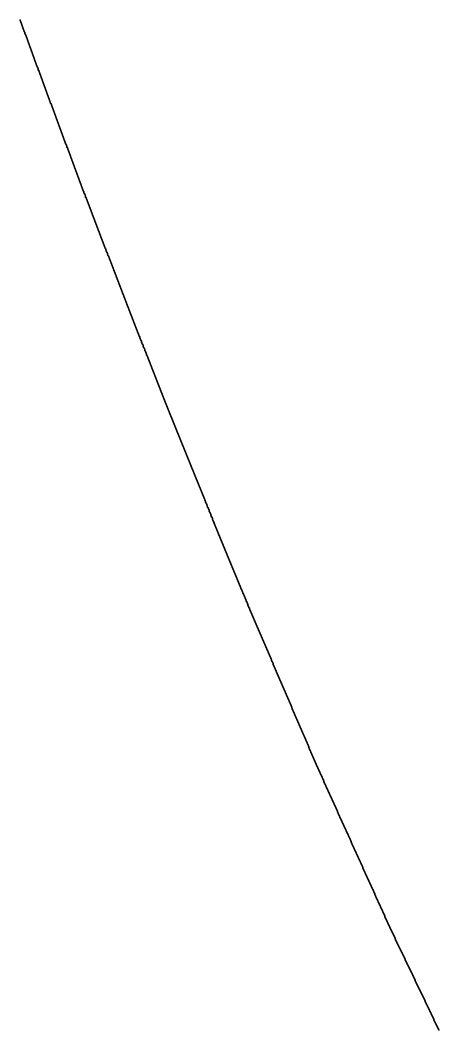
# Model space of a CAD drawing. Header units: metres. Extents: x 0 to 360, y 46 to 216.
# Drawn here: x 67.12 to 74.9, y 65.46 to 84.23 of the extents above; entities that cross this region are included whole.
import ezdxf

# ---------------------------------------------------------------- set-up
doc = ezdxf.new("R2010")
doc.units = ezdxf.units.M

msp = doc.modelspace()

# ---------------------------------------------------------------- linework, layer by layer
for p in [(67.122, 84.227), (67.128, 84.21), (67.135, 84.192), (67.141, 84.175), (67.147, 84.157), (67.154, 84.14), (67.16, 84.122), (67.166, 84.105), (67.173, 84.087), (67.179, 84.07), (67.186, 84.053), (67.192, 84.035), (67.198, 84.018), (67.205, 84), (67.211, 83.983), (67.217, 83.966), (67.224, 83.948), (67.23, 83.931), (67.237, 83.913), (67.243, 83.896), (67.249, 83.879), (67.256, 83.861), (67.262, 83.844), (67.268, 83.826), (67.275, 83.809), (67.281, 83.792), (67.288, 83.774), (67.294, 83.757), (67.3, 83.74), (67.307, 83.722), (67.313, 83.705), (67.319, 83.688), (67.326, 83.67), (67.332, 83.653), (67.339, 83.636), (67.345, 83.618), (67.351, 83.601), (67.358, 83.584), (67.364, 83.566), (67.37, 83.549), (67.377, 83.532), (67.383, 83.514), (67.389, 83.497), (67.396, 83.48), (67.402, 83.462), (67.409, 83.445), (67.415, 83.428), (67.421, 83.41), (67.428, 83.393), (67.434, 83.376), (67.44, 83.359), (67.447, 83.341), (67.453, 83.324), (67.459, 83.307), (67.466, 83.29), (67.472, 83.272), (67.479, 83.255), (67.485, 83.238), (67.491, 83.22), (67.498, 83.203), (67.504, 83.186), (67.51, 83.169), (67.517, 83.152), (67.523, 83.134), (67.529, 83.117), (67.536, 83.1), (67.542, 83.083), (67.548, 83.065), (67.555, 83.048), (67.561, 83.031), (67.568, 83.014), (67.574, 82.997), (67.58, 82.979), (67.587, 82.962), (67.593, 82.945), (67.599, 82.928), (67.606, 82.911), (67.612, 82.893), (67.618, 82.876), (67.625, 82.859), (67.631, 82.842), (67.637, 82.825), (67.644, 82.807), (67.65, 82.79), (67.656, 82.773), (67.663, 82.756), (67.669, 82.739), (67.675, 82.722), (67.682, 82.705), (67.688, 82.687), (67.695, 82.67), (67.701, 82.653), (67.707, 82.636), (67.714, 82.619), (67.72, 82.602), (67.726, 82.585), (67.733, 82.567), (67.739, 82.55), (67.745, 82.533), (67.752, 82.516), (67.758, 82.499), (67.764, 82.482), (67.771, 82.465), (67.777, 82.448), (67.783, 82.431), (67.79, 82.414), (67.796, 82.396), (67.802, 82.379), (67.809, 82.362), (67.815, 82.345), (67.821, 82.328), (67.828, 82.311), (67.834, 82.294), (67.84, 82.277), (67.847, 82.26), (67.853, 82.243), (67.859, 82.226), (67.866, 82.209), (67.872, 82.192), (67.878, 82.175), (67.885, 82.158), (67.891, 82.141), (67.897, 82.124), (67.904, 82.107), (67.91, 82.09), (67.916, 82.073), (67.923, 82.056), (67.929, 82.039), (67.935, 82.022), (67.942, 82.005), (67.948, 81.988), (67.954, 81.971), (67.961, 81.954), (67.967, 81.937), (67.973, 81.92), (67.98, 81.903), (67.986, 81.886), (67.992, 81.869), (67.999, 81.852), (68.005, 81.835), (68.011, 81.818), (68.018, 81.801), (68.024, 81.784), (68.03, 81.767), (68.037, 81.75), (68.043, 81.733), (68.049, 81.716), (68.055, 81.699), (68.062, 81.682), (68.068, 81.665), (68.074, 81.648), (68.081, 81.631), (68.087, 81.614), (68.093, 81.598), (68.1, 81.581), (68.106, 81.564), (68.112, 81.547), (68.119, 81.53), (68.125, 81.513), (68.131, 81.496), (68.138, 81.479), (68.144, 81.462), (68.15, 81.446), (68.157, 81.429), (68.163, 81.412), (68.169, 81.395), (68.175, 81.378), (68.182, 81.361), (68.188, 81.344), (68.194, 81.327), (68.201, 81.311), (68.207, 81.294), (68.213, 81.277), (68.22, 81.26), (68.226, 81.243), (68.232, 81.226), (68.239, 81.21), (68.245, 81.193), (68.251, 81.176), (68.257, 81.159), (68.264, 81.142), (68.27, 81.125), (68.276, 81.109), (68.283, 81.092), (68.289, 81.075), (68.295, 81.058), (68.302, 81.039), (68.308, 81.022), (68.314, 81.006), (68.321, 80.99), (68.327, 80.973), (68.333, 80.957), (68.339, 80.94), (68.346, 80.924), (68.352, 80.907), (68.358, 80.891), (68.365, 80.874), (68.371, 80.858), (68.377, 80.841), (68.384, 80.825), (68.39, 80.808), (68.396, 80.792), (68.402, 80.776), (68.409, 80.759), (68.415, 80.743), (68.421, 80.726), (68.428, 80.71), (68.434, 80.693), (68.44, 80.677), (68.446, 80.661), (68.453, 80.644), (68.459, 80.628), (68.465, 80.611), (68.472, 80.595), (68.478, 80.579), (68.484, 80.562), (68.491, 80.546), (68.497, 80.529), (68.503, 80.513), (68.509, 80.497), (68.516, 80.48), (68.522, 80.464), (68.528, 80.447), (68.535, 80.431), (68.541, 80.415), (68.547, 80.398), (68.553, 80.382), (68.56, 80.365), (68.566, 80.349), (68.572, 80.333), (68.579, 80.316), (68.585, 80.3), (68.591, 80.284), (68.597, 80.267), (68.604, 80.251), (68.61, 80.235), (68.616, 80.218), (68.623, 80.202), (68.629, 80.186), (68.635, 80.169), (68.641, 80.153), (68.648, 80.136), (68.654, 80.12), (68.66, 80.104), (68.667, 80.087), (68.673, 80.071), (68.679, 80.055), (68.685, 80.039), (68.692, 80.022), (68.698, 80.006), (68.704, 79.99), (68.711, 79.973), (68.717, 79.957), (68.723, 79.941), (68.729, 79.924), (68.736, 79.908), (68.742, 79.892), (68.748, 79.875), (68.754, 79.859), (68.761, 79.843), (68.767, 79.827), (68.773, 79.81), (68.78, 79.794), (68.786, 79.778), (68.792, 79.761), (68.798, 79.745), (68.805, 79.729), (68.811, 79.713), (68.817, 79.696), (68.823, 79.68), (68.83, 79.664), (68.836, 79.648), (68.842, 79.631), (68.849, 79.615), (68.855, 79.599), (68.861, 79.583), (68.867, 79.566), (68.874, 79.55), (68.88, 79.534), (68.886, 79.518), (68.892, 79.501), (68.899, 79.485), (68.905, 79.469), (68.911, 79.453), (68.917, 79.437), (68.924, 79.42), (68.93, 79.404), (68.936, 79.388), (68.942, 79.372), (68.949, 79.356), (68.955, 79.339), (68.961, 79.323), (68.968, 79.307), (68.974, 79.291), (68.98, 79.275), (68.986, 79.258), (68.993, 79.242), (68.999, 79.226), (69.005, 79.21), (69.011, 79.194), (69.018, 79.177), (69.024, 79.161), (69.03, 79.145), (69.036, 79.129), (69.043, 79.113), (69.049, 79.097), (69.055, 79.08), (69.061, 79.064), (69.068, 79.048), (69.074, 79.032), (69.08, 79.016), (69.086, 79), (69.093, 78.984), (69.099, 78.967), (69.105, 78.951), (69.111, 78.935), (69.118, 78.919), (69.124, 78.903), (69.13, 78.887), (69.136, 78.871), (69.143, 78.855), (69.149, 78.838), (69.155, 78.822), (69.161, 78.806), (69.168, 78.79), (69.174, 78.774), (69.18, 78.758), (69.186, 78.742), (69.193, 78.726), (69.199, 78.71), (69.205, 78.694), (69.211, 78.677), (69.218, 78.661), (69.224, 78.645), (69.23, 78.629), (69.236, 78.613), (69.243, 78.597), (69.249, 78.581), (69.255, 78.565), (69.261, 78.549), (69.268, 78.533), (69.274, 78.517), (69.28, 78.501), (69.286, 78.485), (69.293, 78.469), (69.299, 78.453), (69.305, 78.437), (69.311, 78.42), (69.318, 78.404), (69.324, 78.388), (69.33, 78.372), (69.336, 78.356), (69.343, 78.34), (69.349, 78.324), (69.355, 78.308), (69.361, 78.292), (69.367, 78.276), (69.374, 78.26), (69.38, 78.244), (69.386, 78.228), (69.392, 78.212), (69.399, 78.196), (69.405, 78.18), (69.411, 78.164), (69.417, 78.148), (69.424, 78.132), (69.43, 78.116), (69.436, 78.1), (69.442, 78.084), (69.449, 78.068), (69.455, 78.052), (69.461, 78.036), (69.467, 78.02), (69.473, 78.004), (69.48, 77.988), (69.486, 77.973), (69.492, 77.957), (69.498, 77.941), (69.505, 77.925), (69.511, 77.909), (69.517, 77.893), (69.523, 77.877), (69.529, 77.861), (69.536, 77.845), (69.542, 77.829), (69.548, 77.813), (69.554, 77.797), (69.561, 77.781), (69.567, 77.765), (69.573, 77.749), (69.579, 77.733), (69.586, 77.718), (69.592, 77.702), (69.598, 77.686), (69.604, 77.67), (69.61, 77.654), (69.617, 77.638), (69.623, 77.622), (69.629, 77.606), (69.635, 77.59), (69.642, 77.575), (69.648, 77.559), (69.654, 77.543), (69.66, 77.527), (69.666, 77.511), (69.673, 77.495), (69.679, 77.479), (69.685, 77.463), (69.691, 77.448), (69.697, 77.432), (69.704, 77.416), (69.71, 77.4), (69.716, 77.384), (69.722, 77.368), (69.729, 77.352), (69.735, 77.337), (69.741, 77.321), (69.747, 77.305), (69.753, 77.289), (69.76, 77.273), (69.766, 77.257), (69.772, 77.241), (69.778, 77.223), (69.784, 77.208), (69.791, 77.192), (69.797, 77.177), (69.803, 77.162), (69.809, 77.146), (69.816, 77.131), (69.822, 77.115), (69.828, 77.1), (69.834, 77.085), (69.84, 77.069), (69.847, 77.054), (69.853, 77.039), (69.859, 77.023), (69.865, 77.008), (69.871, 76.992), (69.878, 76.977), (69.884, 76.962), (69.89, 76.946), (69.896, 76.931), (69.902, 76.916), (69.909, 76.9), (69.915, 76.885), (69.921, 76.869), (69.927, 76.854), (69.933, 76.839), (69.94, 76.823), (69.946, 76.808), (69.952, 76.793), (69.958, 76.777), (69.964, 76.762), (69.971, 76.747), (69.977, 76.731), (69.983, 76.716), (69.989, 76.701), (69.995, 76.685), (70.002, 76.67), (70.008, 76.655), (70.014, 76.639), (70.02, 76.624), (70.026, 76.609), (70.033, 76.593), (70.039, 76.578), (70.045, 76.563), (70.051, 76.547), (70.057, 76.532), (70.064, 76.517), (70.07, 76.501), (70.076, 76.486), (70.082, 76.471), (70.088, 76.455), (70.095, 76.44), (70.101, 76.425), (70.107, 76.409), (70.113, 76.394), (70.119, 76.379), (70.126, 76.363), (70.132, 76.348), (70.138, 76.333), (70.144, 76.318), (70.15, 76.302), (70.157, 76.287), (70.163, 76.272), (70.169, 76.256), (70.175, 76.241), (70.181, 76.226), (70.187, 76.211), (70.194, 76.195), (70.2, 76.18), (70.206, 76.165), (70.212, 76.149), (70.218, 76.134), (70.225, 76.119), (70.231, 76.104), (70.237, 76.088), (70.243, 76.073), (70.249, 76.058), (70.256, 76.043), (70.262, 76.027), (70.268, 76.012), (70.274, 75.997), (70.28, 75.982), (70.286, 75.966), (70.293, 75.951), (70.299, 75.936), (70.305, 75.921), (70.311, 75.905), (70.317, 75.89), (70.324, 75.875), (70.33, 75.86), (70.336, 75.844), (70.342, 75.829), (70.348, 75.814), (70.354, 75.799), (70.361, 75.784), (70.367, 75.768), (70.373, 75.753), (70.379, 75.738), (70.385, 75.723), (70.391, 75.708), (70.398, 75.692), (70.404, 75.677), (70.41, 75.662), (70.416, 75.647), (70.422, 75.631), (70.429, 75.616), (70.435, 75.601), (70.441, 75.586), (70.447, 75.571), (70.453, 75.555), (70.459, 75.54), (70.466, 75.525), (70.472, 75.51), (70.478, 75.495), (70.484, 75.48), (70.49, 75.464), (70.496, 75.449), (70.503, 75.434), (70.509, 75.419), (70.515, 75.404), (70.521, 75.389), (70.527, 75.373), (70.533, 75.358), (70.54, 75.343), (70.546, 75.328), (70.552, 75.313), (70.558, 75.298), (70.564, 75.282), (70.57, 75.267), (70.577, 75.252), (70.583, 75.237), (70.589, 75.222), (70.595, 75.207), (70.601, 75.192), (70.607, 75.176), (70.614, 75.161), (70.62, 75.146), (70.626, 75.131), (70.632, 75.116), (70.638, 75.101), (70.644, 75.086), (70.651, 75.071), (70.657, 75.055), (70.663, 75.04), (70.669, 75.025), (70.675, 75.01), (70.681, 74.995), (70.688, 74.98), (70.694, 74.965), (70.7, 74.95), (70.706, 74.935), (70.712, 74.919), (70.718, 74.904), (70.725, 74.889), (70.731, 74.874), (70.737, 74.859), (70.743, 74.844), (70.749, 74.829), (70.755, 74.814), (70.761, 74.799), (70.768, 74.784), (70.774, 74.769), (70.78, 74.753), (70.786, 74.738), (70.792, 74.723), (70.798, 74.708), (70.805, 74.693), (70.811, 74.678), (70.817, 74.663), (70.823, 74.648), (70.829, 74.633), (70.835, 74.618), (70.841, 74.603), (70.848, 74.588), (70.854, 74.573), (70.86, 74.558), (70.866, 74.543), (70.872, 74.528), (70.878, 74.513), (70.885, 74.497), (70.891, 74.482), (70.897, 74.467), (70.903, 74.452), (70.909, 74.437), (70.915, 74.422), (70.921, 74.407), (70.928, 74.392), (70.934, 74.377), (70.94, 74.362), (70.946, 74.347), (70.952, 74.332), (70.958, 74.317), (70.964, 74.302), (70.971, 74.287), (70.977, 74.272), (70.983, 74.257), (70.989, 74.242), (70.995, 74.227), (71.001, 74.212), (71.007, 74.197), (71.014, 74.182), (71.02, 74.167), (71.026, 74.152), (71.032, 74.137), (71.038, 74.122), (71.044, 74.107), (71.05, 74.092), (71.057, 74.077), (71.063, 74.062), (71.069, 74.047), (71.075, 74.032), (71.081, 74.017), (71.087, 74.003), (71.093, 73.988), (71.1, 73.973), (71.106, 73.958), (71.112, 73.943), (71.118, 73.928), (71.124, 73.913), (71.13, 73.898), (71.136, 73.883), (71.143, 73.868), (71.149, 73.853), (71.155, 73.838), (71.161, 73.823), (71.167, 73.808), (71.173, 73.793), (71.179, 73.778), (71.185, 73.763), (71.192, 73.749), (71.198, 73.734), (71.204, 73.719), (71.21, 73.704), (71.216, 73.687), (71.222, 73.672), (71.228, 73.657), (71.235, 73.643), (71.241, 73.629), (71.247, 73.614), (71.253, 73.6), (71.259, 73.585), (71.265, 73.571), (71.271, 73.557), (71.277, 73.542), (71.284, 73.528), (71.29, 73.513), (71.296, 73.499), (71.302, 73.485), (71.308, 73.47), (71.314, 73.456), (71.32, 73.442), (71.326, 73.427), (71.333, 73.413), (71.339, 73.398), (71.345, 73.384), (71.351, 73.37), (71.357, 73.355), (71.363, 73.341), (71.369, 73.327), (71.375, 73.312), (71.382, 73.298), (71.388, 73.283), (71.394, 73.269), (71.4, 73.255), (71.406, 73.24), (71.412, 73.226), (71.418, 73.212), (71.424, 73.197), (71.431, 73.183), (71.437, 73.169), (71.443, 73.154), (71.449, 73.14), (71.455, 73.126), (71.461, 73.111), (71.467, 73.097), (71.473, 73.083), (71.48, 73.068), (71.486, 73.054), (71.492, 73.04), (71.498, 73.025), (71.504, 73.011), (71.51, 72.996), (71.516, 72.982), (71.522, 72.968), (71.528, 72.953), (71.535, 72.939), (71.541, 72.925), (71.547, 72.91), (71.553, 72.896), (71.559, 72.882), (71.565, 72.868), (71.571, 72.853), (71.577, 72.839), (71.584, 72.825), (71.59, 72.81), (71.596, 72.796), (71.602, 72.782), (71.608, 72.767), (71.614, 72.753), (71.62, 72.739), (71.626, 72.724), (71.632, 72.71), (71.639, 72.696), (71.645, 72.681), (71.651, 72.667), (71.657, 72.653), (71.663, 72.638), (71.669, 72.624), (71.675, 72.61), (71.681, 72.596), (71.687, 72.581), (71.694, 72.567), (71.7, 72.553), (71.706, 72.538), (71.712, 72.524), (71.718, 72.51), (71.724, 72.496), (71.73, 72.481), (71.736, 72.467), (71.742, 72.453), (71.748, 72.438), (71.755, 72.424), (71.761, 72.41), (71.767, 72.396), (71.773, 72.381), (71.779, 72.367), (71.785, 72.353), (71.791, 72.338), (71.797, 72.324), (71.803, 72.31), (71.81, 72.296), (71.816, 72.281), (71.822, 72.267), (71.828, 72.253), (71.834, 72.238), (71.84, 72.224), (71.846, 72.21), (71.852, 72.196), (71.858, 72.181), (71.864, 72.167), (71.871, 72.153), (71.877, 72.139), (71.883, 72.124), (71.889, 72.11), (71.895, 72.096), (71.901, 72.082), (71.907, 72.067), (71.913, 72.053), (71.919, 72.039), (71.925, 72.025), (71.931, 72.01), (71.938, 71.996), (71.944, 71.982), (71.95, 71.968), (71.956, 71.953), (71.962, 71.939), (71.968, 71.925), (71.974, 71.911), (71.98, 71.897), (71.986, 71.882), (71.992, 71.868), (71.999, 71.854), (72.005, 71.84), (72.011, 71.825), (72.017, 71.811), (72.023, 71.797), (72.029, 71.783), (72.035, 71.769), (72.041, 71.754), (72.047, 71.74), (72.053, 71.726), (72.059, 71.712), (72.066, 71.697), (72.072, 71.683), (72.078, 71.669), (72.084, 71.655), (72.09, 71.641), (72.096, 71.626), (72.102, 71.612), (72.108, 71.598), (72.114, 71.584), (72.12, 71.57), (72.126, 71.555), (72.133, 71.541), (72.139, 71.527), (72.145, 71.513), (72.151, 71.499), (72.157, 71.485), (72.163, 71.47), (72.169, 71.456), (72.175, 71.442), (72.181, 71.428), (72.187, 71.414), (72.193, 71.399), (72.199, 71.385), (72.206, 71.371), (72.212, 71.357), (72.218, 71.343), (72.224, 71.329), (72.23, 71.314), (72.236, 71.3), (72.242, 71.286), (72.248, 71.272), (72.254, 71.258), (72.26, 71.244), (72.266, 71.229), (72.272, 71.215), (72.279, 71.201), (72.285, 71.187), (72.291, 71.173), (72.297, 71.159), (72.303, 71.145), (72.309, 71.13), (72.315, 71.116), (72.321, 71.102), (72.327, 71.088), (72.333, 71.074), (72.339, 71.06), (72.345, 71.046), (72.351, 71.031), (72.358, 71.017), (72.364, 71.003), (72.37, 70.989), (72.376, 70.975), (72.382, 70.961), (72.388, 70.947), (72.394, 70.932), (72.4, 70.918), (72.406, 70.904), (72.412, 70.89), (72.418, 70.876), (72.424, 70.862), (72.43, 70.848), (72.436, 70.834), (72.443, 70.82), (72.449, 70.805), (72.455, 70.791), (72.461, 70.777), (72.467, 70.763), (72.473, 70.749), (72.479, 70.735), (72.485, 70.721), (72.491, 70.707), (72.497, 70.693), (72.503, 70.679), (72.509, 70.664), (72.515, 70.65), (72.521, 70.636), (72.528, 70.622), (72.534, 70.608), (72.54, 70.594), (72.546, 70.58), (72.552, 70.566), (72.558, 70.552), (72.564, 70.538), (72.57, 70.524), (72.576, 70.51), (72.582, 70.496), (72.588, 70.481), (72.594, 70.467), (72.6, 70.453), (72.606, 70.439), (72.612, 70.425), (72.619, 70.41), (72.625, 70.395), (72.631, 70.381), (72.637, 70.368), (72.643, 70.354), (72.649, 70.341), (72.655, 70.327), (72.661, 70.314), (72.667, 70.3), (72.673, 70.287), (72.679, 70.274), (72.685, 70.26), (72.691, 70.247), (72.697, 70.233), (72.703, 70.22), (72.709, 70.206), (72.716, 70.193), (72.722, 70.18), (72.728, 70.166), (72.734, 70.153), (72.74, 70.139), (72.746, 70.126), (72.752, 70.112), (72.758, 70.099), (72.764, 70.086), (72.77, 70.072), (72.776, 70.059), (72.782, 70.045), (72.788, 70.032), (72.794, 70.019), (72.8, 70.005), (72.806, 69.992), (72.812, 69.978), (72.818, 69.965), (72.825, 69.951), (72.831, 69.938), (72.837, 69.925), (72.843, 69.911), (72.849, 69.898), (72.855, 69.884), (72.861, 69.871), (72.867, 69.858), (72.873, 69.844), (72.879, 69.831), (72.885, 69.817), (72.891, 69.804), (72.897, 69.791), (72.903, 69.777), (72.909, 69.764), (72.915, 69.75), (72.921, 69.737), (72.927, 69.724), (72.933, 69.71), (72.94, 69.697), (72.946, 69.683), (72.952, 69.67), (72.958, 69.656), (72.964, 69.643), (72.97, 69.63), (72.976, 69.616), (72.982, 69.603), (72.988, 69.589), (72.994, 69.576), (73, 69.563), (73.006, 69.549), (73.012, 69.536), (73.018, 69.523), (73.024, 69.509), (73.03, 69.496), (73.036, 69.482), (73.042, 69.469), (73.048, 69.456), (73.054, 69.442), (73.06, 69.429), (73.066, 69.415), (73.073, 69.402), (73.079, 69.389), (73.085, 69.375), (73.091, 69.362), (73.097, 69.348), (73.103, 69.335), (73.109, 69.322), (73.115, 69.308), (73.121, 69.295), (73.127, 69.282), (73.133, 69.268), (73.139, 69.255), (73.145, 69.241), (73.151, 69.228), (73.157, 69.215), (73.163, 69.201), (73.169, 69.188), (73.175, 69.174), (73.181, 69.161), (73.187, 69.148), (73.193, 69.134), (73.199, 69.121), (73.205, 69.108), (73.211, 69.094), (73.218, 69.081), (73.224, 69.067), (73.23, 69.054), (73.236, 69.041), (73.242, 69.027), (73.248, 69.014), (73.254, 69.001), (73.26, 68.987), (73.266, 68.974), (73.272, 68.961), (73.278, 68.947), (73.284, 68.934), (73.29, 68.92), (73.296, 68.907), (73.302, 68.894), (73.308, 68.88), (73.314, 68.867), (73.32, 68.854), (73.326, 68.84), (73.332, 68.827), (73.338, 68.814), (73.344, 68.8), (73.35, 68.787), (73.356, 68.774), (73.362, 68.76), (73.368, 68.747), (73.374, 68.733), (73.38, 68.72), (73.386, 68.707), (73.392, 68.693), (73.399, 68.68), (73.405, 68.667), (73.411, 68.653), (73.417, 68.64), (73.423, 68.627), (73.429, 68.613), (73.435, 68.6), (73.441, 68.587), (73.447, 68.573), (73.453, 68.56), (73.459, 68.547), (73.465, 68.533), (73.471, 68.52), (73.477, 68.507), (73.483, 68.493), (73.489, 68.48), (73.495, 68.467), (73.501, 68.453), (73.507, 68.44), (73.513, 68.427), (73.519, 68.413), (73.525, 68.4), (73.531, 68.387), (73.537, 68.373), (73.543, 68.36), (73.549, 68.347), (73.555, 68.333), (73.561, 68.32), (73.567, 68.307), (73.573, 68.293), (73.579, 68.28), (73.585, 68.267), (73.591, 68.253), (73.597, 68.24), (73.603, 68.227), (73.609, 68.214), (73.615, 68.2), (73.621, 68.187), (73.627, 68.174), (73.634, 68.16), (73.64, 68.147), (73.646, 68.134), (73.652, 68.12), (73.658, 68.107), (73.664, 68.094), (73.67, 68.08), (73.676, 68.067), (73.682, 68.054), (73.688, 68.041), (73.694, 68.027), (73.7, 68.014), (73.706, 68.001), (73.712, 67.987), (73.718, 67.974), (73.724, 67.961), (73.73, 67.947), (73.736, 67.934), (73.742, 67.921), (73.748, 67.908), (73.754, 67.894), (73.76, 67.881), (73.766, 67.868), (73.772, 67.854), (73.778, 67.841), (73.784, 67.828), (73.79, 67.815), (73.796, 67.801), (73.802, 67.788), (73.808, 67.775), (73.814, 67.761), (73.82, 67.748), (73.826, 67.735), (73.832, 67.722), (73.838, 67.708), (73.844, 67.695), (73.85, 67.682), (73.856, 67.669), (73.862, 67.655), (73.868, 67.642), (73.874, 67.629), (73.88, 67.615), (73.886, 67.602), (73.892, 67.589), (73.898, 67.576), (73.904, 67.562), (73.91, 67.549), (73.916, 67.536), (73.922, 67.523), (73.928, 67.509), (73.934, 67.496), (73.94, 67.483), (73.946, 67.47), (73.952, 67.456), (73.958, 67.443), (73.964, 67.43), (73.97, 67.417), (73.976, 67.403), (73.982, 67.39), (73.988, 67.377), (73.994, 67.363), (74, 67.348), (74.006, 67.335), (74.012, 67.323), (74.018, 67.31), (74.024, 67.298), (74.03, 67.285), (74.036, 67.273), (74.042, 67.26), (74.048, 67.248), (74.054, 67.235), (74.06, 67.223), (74.066, 67.21), (74.072, 67.198), (74.078, 67.185), (74.084, 67.173), (74.09, 67.16), (74.096, 67.148), (74.102, 67.135), (74.108, 67.123), (74.114, 67.11), (74.12, 67.098), (74.126, 67.085), (74.132, 67.073), (74.138, 67.06), (74.144, 67.048), (74.15, 67.035), (74.156, 67.023), (74.162, 67.01), (74.168, 66.998), (74.174, 66.985), (74.18, 66.973), (74.186, 66.96), (74.192, 66.947), (74.198, 66.935), (74.204, 66.922), (74.21, 66.91), (74.216, 66.897), (74.222, 66.885), (74.228, 66.872), (74.234, 66.86), (74.24, 66.847), (74.246, 66.835), (74.252, 66.822), (74.258, 66.81), (74.264, 66.797), (74.27, 66.785), (74.276, 66.772), (74.282, 66.76), (74.288, 66.747), (74.294, 66.735), (74.3, 66.722), (74.306, 66.71), (74.312, 66.697), (74.318, 66.685), (74.324, 66.672), (74.33, 66.66), (74.336, 66.647), (74.342, 66.635), (74.348, 66.622), (74.354, 66.61), (74.36, 66.597), (74.366, 66.585), (74.372, 66.572), (74.378, 66.56), (74.384, 66.547), (74.39, 66.535), (74.396, 66.522), (74.402, 66.51), (74.408, 66.497), (74.414, 66.485), (74.42, 66.472), (74.426, 66.46), (74.432, 66.447), (74.438, 66.435), (74.444, 66.422), (74.45, 66.41), (74.456, 66.397), (74.462, 66.385), (74.468, 66.372), (74.474, 66.36), (74.48, 66.347), (74.486, 66.335), (74.492, 66.322), (74.498, 66.31), (74.504, 66.297), (74.51, 66.285), (74.516, 66.272), (74.522, 66.26), (74.528, 66.247), (74.534, 66.235), (74.54, 66.222), (74.546, 66.21), (74.552, 66.197), (74.558, 66.185), (74.564, 66.172), (74.57, 66.159), (74.576, 66.147), (74.582, 66.134), (74.588, 66.122), (74.594, 66.109), (74.6, 66.097), (74.606, 66.084), (74.612, 66.072), (74.618, 66.059), (74.624, 66.047), (74.63, 66.034), (74.636, 66.022), (74.642, 66.009), (74.648, 65.997), (74.653, 65.984), (74.659, 65.972), (74.665, 65.959), (74.671, 65.947), (74.677, 65.934), (74.683, 65.922), (74.689, 65.909), (74.695, 65.897), (74.701, 65.884), (74.707, 65.872), (74.713, 65.859), (74.719, 65.847), (74.725, 65.834), (74.731, 65.822), (74.737, 65.809), (74.743, 65.797), (74.749, 65.784), (74.755, 65.772), (74.761, 65.759), (74.767, 65.747), (74.773, 65.734), (74.779, 65.722), (74.785, 65.709), (74.791, 65.697), (74.797, 65.684), (74.803, 65.672), (74.809, 65.659), (74.815, 65.647), (74.821, 65.634), (74.827, 65.622), (74.833, 65.609), (74.839, 65.597), (74.845, 65.584), (74.851, 65.572), (74.857, 65.559), (74.863, 65.547), (74.869, 65.534), (74.875, 65.522), (74.881, 65.509), (74.887, 65.497), (74.893, 65.484), (74.899, 65.472), (74.904, 65.459)]:
    msp.add_point(p)

doc.saveas('drawing.dxf')
